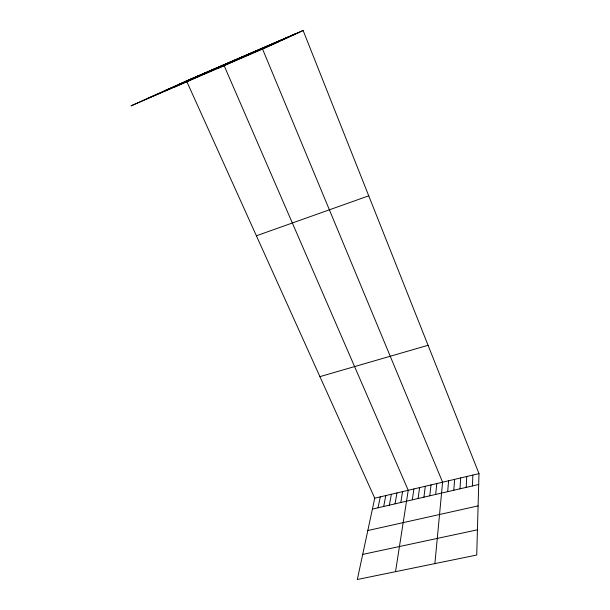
<?xml version="1.0" encoding="UTF-8"?>
<svg xmlns="http://www.w3.org/2000/svg" width="610" height="610" viewBox="0 0 610 610"><rect width="100%" height="100%" fill="white"/><g stroke="black" fill="none" stroke-linecap="round" stroke-linejoin="round"><path stroke-width="0.91" d="M478.995 473.619L476.73 555.039L357.323 579.5L374.746 498.172L186.53 80.916L131.005 105.873L266.631 47.283L303.124 30.5L478.995 473.619L374.746 498.172M472.43 485.934L472.857 475.06M466.2 487.375L466.749 476.501M460.001 488.808L460.672 477.935M453.825 490.242L454.618 479.361M447.679 491.66L448.594 480.779M434.884 563.609L442.601 482.19L262.201 48.198L218.754 67.969M435.662 494.443L436.806 483.555M429.783 495.8L431.041 484.912M423.927 497.158L425.3 486.262M418.102 498.507L419.581 487.611M412.299 499.849L413.893 488.953M395.516 571.677L408.227 490.287L223.763 64.812L174.056 87.276M400.778 502.518L402.585 491.614M395.051 503.845L396.965 492.941M389.355 505.164L391.376 494.252M383.682 506.475L385.81 495.564M378.032 507.779L380.266 496.875M284.283 38.773L289.331 36.463M291.313 35.738L296.208 33.489M270.337 44.804L275.69 42.364M277.291 41.8L282.491 39.421M243.314 56.486L249.254 53.794M249.917 53.634L255.712 51.004M263.421 47.793L268.926 45.285M223.74 64.95L230.084 62.083M230.229 62.144L236.444 59.33M236.756 59.322L242.833 56.57M185.524 81.473L192.653 78.271M191.807 78.759L198.814 75.602M198.12 76.029L204.998 72.925M204.472 73.284L211.22 70.242M210.862 70.524L217.48 67.535M186.53 80.916L303.124 30.5M179.271 84.18L298.389 32.681M164.83 90.669L288.942 37.027M148.497 98.012L278.198 41.968M256.391 235.788L368.737 195.818M319.922 376.629L428.06 345.29M372.413 509.083L478.69 484.485M367.815 530.532L478.095 505.896M362.698 554.406L477.432 529.808"/></g></svg>
